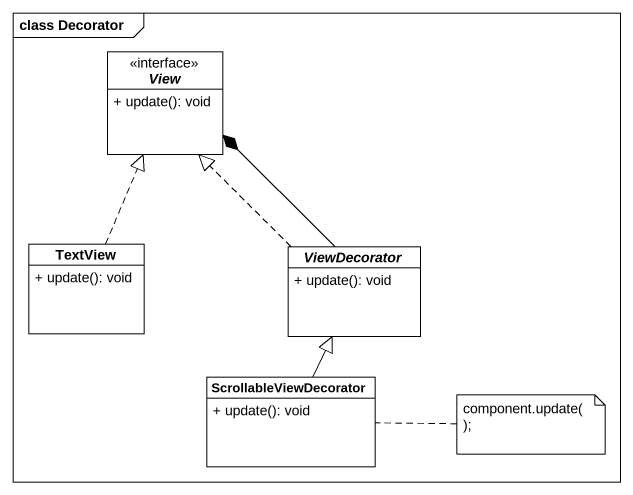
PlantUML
@startuml
mainframe class Decorator
hide circle
hide empty members
skinparam classAttributeIconSize 0
interface View <<interface>> {
  + update(): void
}
class TextView {
  + update(): void
}
abstract class ViewDecorator {
  + update(): void
}
class ScrollableViewDecorator {
  + update(): void
}
TextView .up.|> View
ViewDecorator .up.|> View
ViewDecorator -up-* View
ScrollableViewDecorator -up-|> ViewDecorator
note right of ScrollableViewDecorator : component.update();
@enduml
